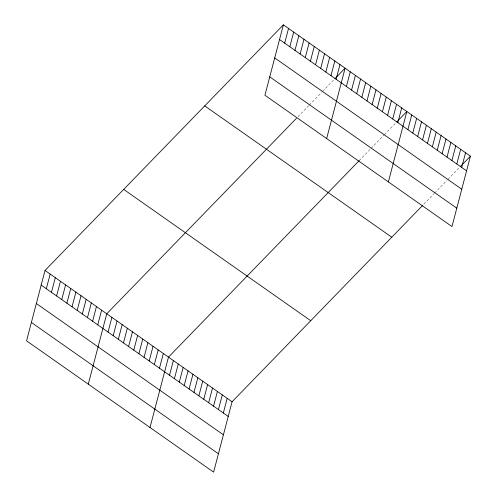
<?xml version="1.0" encoding="UTF-8"?>
<svg xmlns="http://www.w3.org/2000/svg" width="497" height="497" viewBox="0 0 497 497"><rect width="100%" height="100%" fill="white"/><g stroke="black" fill="none" stroke-linecap="round" stroke-linejoin="round"><path stroke-width="0.37" stroke-dasharray="2.48 1.86" d="M298.026 116.702L308.73 105.675M309.264 105.128L321.571 92.442M322.64 91.342L333.878 79.762M359.219 160.593L370.458 149.013M370.992 148.46L383.833 135.227M384.367 134.681L395.606 123.101M423.885 204.137L434.049 193.662M434.589 193.109L446.896 180.43M447.965 179.33L459.203 167.75"/><path stroke-width="0.75" d="M283.389 24.85L264.926 95.238L451.972 226.557L470.442 156.17L283.389 24.85L45.028 270.443L26.558 340.83L213.611 472.15L232.074 401.762L422.817 205.242M46.314 288.745L50.172 274.058M51.458 292.354L55.316 277.668M56.602 295.963L60.46 281.277M61.746 299.573L65.604 284.887M66.89 303.189L70.748 288.502M72.034 306.798L75.892 292.112M77.178 310.408L81.036 295.721M82.322 314.023L86.174 299.337M87.466 317.633L91.318 302.946M92.61 321.242L96.461 306.556M97.754 324.858L101.605 310.171M88.286 384.162L106.749 313.781L296.423 118.354M108.042 332.077L111.893 317.39M113.186 335.686L117.037 321M118.329 339.302L122.181 324.616M123.473 342.911L127.325 328.225M128.617 346.521L132.469 331.834M133.761 350.137L137.613 335.45M138.905 353.746L142.757 339.06M144.049 357.355L147.901 342.669M149.193 360.971L153.045 346.285M154.337 364.581L158.189 349.894M159.481 368.19L163.333 353.504M150.013 427.501L168.477 357.113L359.219 160.593M169.514 375.235L173.372 360.549M174.41 378.671L178.261 363.984M179.299 382.106L183.151 367.42M184.194 385.542L188.046 370.855M189.084 388.977L192.935 374.291M284.682 43.146L288.533 28.459M193.979 392.413L197.831 377.726M289.826 46.761L293.677 32.075M198.868 395.842L202.72 381.156M294.969 50.371L298.821 35.685M203.764 399.277L207.616 384.591M208.653 402.713L212.505 388.027M300.113 53.98L303.965 39.294M213.542 406.148L217.4 391.462M305.257 57.59L309.109 42.91M218.438 409.584L222.289 394.898M310.401 61.206L314.253 46.519M223.327 413.019L227.185 398.333M315.545 64.815L319.397 50.129M320.689 68.424L324.541 53.738M325.833 72.04L329.685 57.354M330.977 75.65L334.829 60.963M336.121 79.259L339.973 64.573M326.653 138.57L345.117 68.188L334.947 78.663M346.409 86.484L350.261 71.798M351.553 90.094L355.405 75.407M356.697 93.703L360.549 79.023M361.841 97.319L365.693 82.632M366.985 100.928L370.837 86.242M372.129 104.538L375.981 89.851M377.273 108.153L381.124 93.467M382.417 111.763L386.268 97.077M387.561 115.372L391.412 100.686M392.705 118.988L396.556 104.302M397.848 122.597L401.7 107.911M388.381 181.908L406.844 111.521L396.674 121.995M407.882 129.642L411.733 114.956M412.771 133.078L416.629 118.392M417.666 136.513L421.518 121.827M422.556 139.949L426.414 125.263M427.451 143.378L431.303 128.692M432.34 146.814L436.192 132.127M437.236 150.249L441.087 135.563M442.125 153.685L445.977 138.998M447.02 157.12L450.872 142.434M451.91 160.556L455.761 145.869M456.799 163.991L460.657 149.305M461.694 167.421L465.546 152.734M460.272 166.644L470.442 156.17M279.538 39.536L466.584 170.856M274.717 57.919L461.763 189.239M269.747 76.855L456.799 208.175M204.733 105.898L391.779 237.218M123.685 189.4L310.737 320.72M45.028 270.443L232.074 401.762M41.176 285.129L228.222 416.449M36.349 303.512L223.401 434.832M31.386 322.447L218.431 453.767"/></g></svg>
